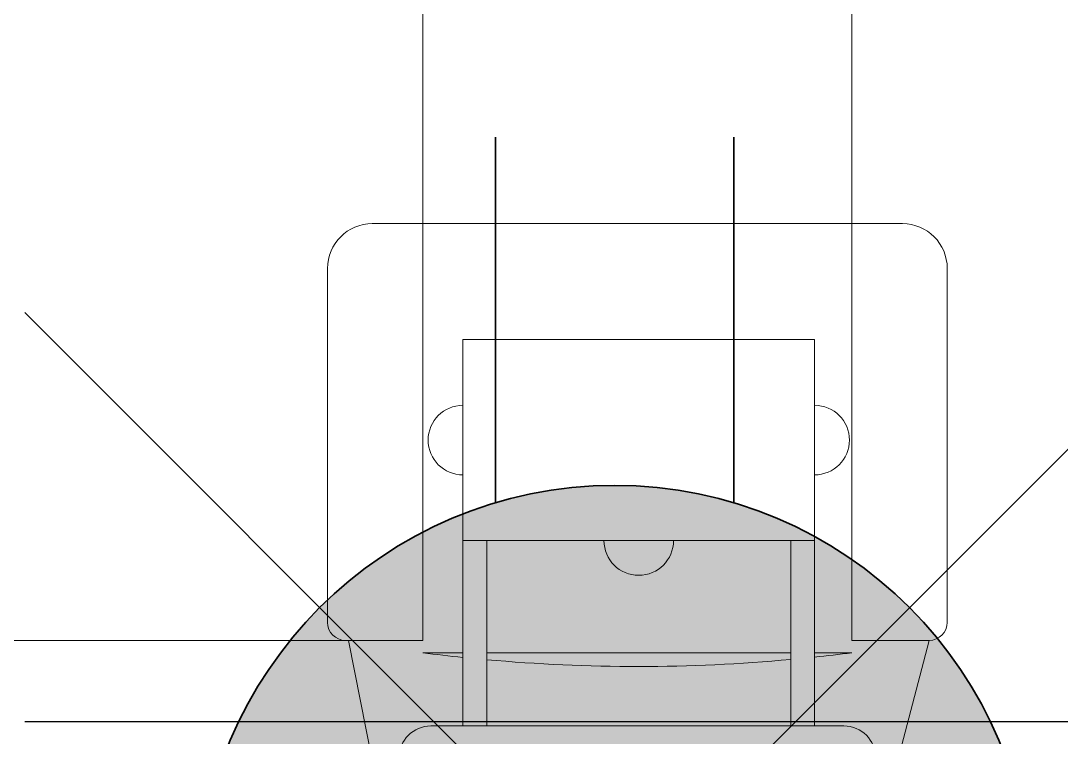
# Model space of a CAD drawing. Extents: x -178977 to 231842, y -29287 to 19916.
# Drawn here: x 20449.9 to 20886.4, y -740.6 to -440.1 of the extents above; entities that cross this region are included whole.
import ezdxf
from ezdxf.enums import TextEntityAlignment as Align

# ---------------------------------------------------------------- set-up
doc = ezdxf.new("R2010")
doc.units = 0
doc.header["$LTSCALE"] = 0.25
doc.linetypes.add('DASHDOT', pattern=[25.4, 12.7, -6.35, 0, -6.35])
for name, color, linetype, lineweight in [('01-First Floor-FUR$0$LOADING', 253, 'Continuous', 5), ('01-First Floor-FUR$0$NEW', 1, 'Continuous', 5), ('E-LITE-CLNG-CNDT', 6, 'DASHDOT', 35), ('E-LITE-EXIT-NUMB', 6, 'Continuous', 25), ('E-POWR-WALL @ 100', 4, 'Continuous', 35)]:
    doc.layers.add(name, color=color, linetype=linetype, lineweight=lineweight)
doc.styles.add('DC_SIMPLEX', font='SIMPLEX.shx', dxfattribs={"width": 0.7})

# ---------------------------------------------------------------- blocks, each defined once
blk = doc.blocks.new('*X354')
at = {"color": 0}
for p, q in [((5, 3), (5, 3)), ((5, 3), (5, 3)), ((5, 3), (5, 3)), ((5, 3), (5, 3)), ((5, 3), (5, 3)), ((5, 3), (5, 3)), ((5, 3), (5, 3)), ((5, 3), (5, 3)), ((5, 3), (5, 3)), ((5, 3), (5, 3)), ((5, 3), (5, 3)), ((5, 3), (5, 3)), ((5, 3), (5, 3)), ((5, 3), (5, 3)), ((5, 3), (5, 3)), ((5, 3), (5, 3)), ((5, 3), (5, 3)), ((5, 3), (5, 3)), ((5, 3), (5, 3)), ((5, 3), (5, 3)), ((5, 3), (5, 3)), ((5, 3), (5, 3)), ((5, 3), (5, 3)), ((5, 3), (5, 3)), ((5, 3), (5, 3)), ((5, 3), (5, 3)), ((5, 3), (5, 3)), ((5, 3), (5, 3)), ((5, 3), (5, 3)), ((5, 3), (5, 3)), ((5, 3), (5, 3)), ((5, 3), (5, 3)), ((5, 3), (5, 3)), ((5, 3), (5, 3)), ((5, 3), (5, 3)), ((5, 3), (5, 3)), ((5, 3), (5, 3)), ((5, 3), (5, 3)), ((5, 3), (5, 3)), ((5, 3), (5, 3)), ((5, 3), (5, 3)), ((5, 3), (5, 3)), ((5, 3), (5, 3)), ((5, 3), (5, 3)), ((5, 3), (5, 3)), ((5, 3), (5, 3)), ((5, 3), (5, 3)), ((5, 3), (5, 3)), ((5, 3), (5, 3)), ((5, 3), (5, 3)), ((5, 3), (5, 3)), ((5, 3), (5, 3)), ((5, 3), (5, 3)), ((5, 3), (5, 3)), ((5, 3), (5, 3)), ((5, 3), (5, 3)), ((5, 3), (5, 3)), ((5, 3), (5, 3)), ((5, 3), (5, 3)), ((5, 3), (5, 3)), ((5, 3), (5, 3)), ((5, 3), (5, 3)), ((5, 3), (5, 3)), ((5, 3), (5, 3)), ((5, 3), (5, 3)), ((5, 3), (5, 3)), ((6, 3), (5, 3)), ((5, 3), (5, 3)), ((6, 3), (5, 3)), ((5, 3), (5, 3)), ((6, 3), (5, 3)), ((5, 3), (5, 3)), ((6, 3), (5, 3)), ((5, 3), (5, 3)), ((5, 3), (5, 3)), ((5, 3), (5, 3)), ((5, 3), (5, 3)), ((5, 3), (5, 3)), ((5, 3), (5, 3)), ((5, 3), (5, 3)), ((5, 3), (5, 3)), ((5, 3), (5, 3)), ((5, 3), (5, 3)), ((5, 3), (5, 3)), ((5, 3), (5, 3)), ((5, 3), (5, 3)), ((5, 3), (5, 3)), ((5, 3), (5, 3)), ((5, 3), (5, 3)), ((5, 3), (5, 3)), ((5, 3), (5, 3)), ((5, 3), (5, 3)), ((5, 3), (5, 3)), ((5, 3), (5, 3)), ((5, 3), (5, 3)), ((5, 3), (5, 3)), ((6, 3), (6, 3)), ((6, 3), (6, 3)), ((6, 3), (6, 3)), ((6, 3), (6, 3)), ((6, 3), (6, 3)), ((6, 3), (6, 3)), ((6, 3), (6, 3)), ((6, 3), (6, 3)), ((6, 3), (6, 3)), ((6, 3), (6, 3)), ((6, 3), (6, 3)), ((6, 3), (6, 3)), ((6, 3), (6, 3)), ((6, 3), (6, 3)), ((6, 3), (6, 3)), ((6, 3), (6, 3)), ((6, 3), (6, 3)), ((6, 3), (6, 3)), ((6, 3), (6, 3)), ((6, 3), (6, 3)), ((6, 3), (6, 3)), ((6, 3), (6, 3)), ((6, 3), (6, 3)), ((6, 3), (6, 3)), ((6, 3), (6, 3)), ((6, 3), (6, 3)), ((6, 3), (6, 3)), ((6, 3), (6, 3)), ((6, 3), (6, 3)), ((6, 3), (6, 3)), ((6, 3), (6, 3)), ((6, 3), (6, 3)), ((6, 3), (6, 3)), ((6, 3), (6, 3)), ((6, 3), (6, 3)), ((6, 3), (6, 3)), ((6, 3), (6, 3)), ((6, 3), (6, 3)), ((6, 3), (6, 3)), ((6, 3), (6, 3)), ((6, 3), (6, 3)), ((6, 3), (6, 3)), ((6, 3), (6, 3)), ((6, 3), (6, 3)), ((6, 3), (6, 3)), ((6, 3), (6, 3)), ((6, 3), (6, 3)), ((6, 3), (6, 3)), ((6, 3), (6, 3)), ((6, 3), (6, 3)), ((6, 3), (6, 3)), ((6, 3), (6, 3)), ((6, 3), (6, 3)), ((6, 3), (6, 3)), ((6, 3), (6, 3)), ((6, 3), (6, 3)), ((6, 3), (6, 3)), ((6, 3), (6, 3)), ((6, 3), (6, 3)), ((6, 3), (6, 3)), ((6, 3), (6, 3)), ((6, 3), (6, 3)), ((6, 3), (6, 3)), ((6, 3), (6, 3)), ((6, 3), (6, 3)), ((6, 3), (6, 3)), ((6, 3), (6, 3)), ((6, 3), (6, 3)), ((6, 3), (6, 3)), ((6, 3), (6, 3)), ((6, 3), (6, 3)), ((6, 3), (6, 3)), ((6, 3), (6, 3)), ((6, 3), (6, 3)), ((6, 3), (6, 3)), ((6, 3), (6, 3)), ((6, 3), (6, 3)), ((6, 3), (6, 3)), ((6, 3), (6, 3)), ((6, 3), (6, 3)), ((6, 3), (6, 3)), ((6, 3), (6, 3)), ((6, 3), (6, 3)), ((6, 3), (6, 3)), ((6, 3), (6, 3)), ((6, 3), (6, 3)), ((6, 3), (6, 3)), ((6, 3), (6, 3)), ((6, 3), (6, 3)), ((6, 3), (6, 3)), ((6, 3), (6, 3)), ((6, 3), (6, 3)), ((6, 3), (6, 3)), ((6, 3), (6, 3)), ((6, 3), (6, 3)), ((6, 3), (6, 3)), ((6, 3), (6, 3)), ((6, 3), (6, 3)), ((6, 3), (6, 3)), ((6, 3), (6, 3)), ((6, 3), (6, 3)), ((6, 3), (6, 3)), ((6, 3), (6, 3)), ((6, 3), (6, 3)), ((6, 3), (6, 3)), ((6, 3), (6, 3)), ((6, 3), (6, 3)), ((6, 3), (6, 3)), ((6, 3), (6, 3)), ((6, 3), (6, 3)), ((6, 3), (6, 3)), ((6, 3), (6, 3)), ((6, 3), (6, 3)), ((6, 3), (6, 3)), ((6, 3), (6, 3)), ((6, 3), (6, 3)), ((6, 3), (6, 3)), ((6, 3), (6, 3)), ((6, 3), (6, 3)), ((6, 3), (6, 3)), ((6, 3), (6, 3)), ((6, 3), (6, 3)), ((6, 3), (6, 3)), ((6, 3), (6, 3)), ((6, 3), (6, 3)), ((6, 3), (6, 3)), ((6, 3), (6, 3)), ((6, 3), (6, 3)), ((6, 3), (6, 3)), ((6, 3), (6, 3)), ((6, 3), (6, 3)), ((6, 3), (6, 3)), ((6, 3), (6, 3)), ((6, 3), (6, 3)), ((6, 3), (6, 3)), ((6, 3), (6, 3)), ((6, 3), (6, 3)), ((6, 3), (6, 3)), ((6, 3), (6, 3)), ((6, 3), (6, 3)), ((6, 3), (6, 3)), ((6, 3), (6, 3)), ((6, 3), (6, 3)), ((6, 3), (6, 3)), ((6, 3), (6, 3)), ((6, 3), (6, 3)), ((6, 3), (6, 3)), ((6, 3), (6, 3)), ((6, 3), (6, 3)), ((6, 3), (6, 3)), ((6, 3), (6, 3)), ((6, 3), (6, 3)), ((6, 3), (6, 3)), ((6, 3), (6, 3)), ((6, 3), (6, 3)), ((6, 3), (6, 3)), ((6, 3), (6, 3)), ((6, 3), (6, 3)), ((6, 3), (6, 3)), ((6, 3), (6, 3)), ((6, 3), (6, 3)), ((6, 3), (6, 3)), ((6, 3), (6, 3)), ((6, 3), (6, 3)), ((6, 3), (6, 3)), ((6, 3), (6, 3)), ((6, 3), (6, 3)), ((6, 3), (6, 3)), ((6, 3), (6, 3)), ((6, 3), (6, 3)), ((6, 3), (6, 3)), ((6, 3), (6, 3)), ((6, 3), (6, 3)), ((6, 3), (6, 3)), ((6, 3), (6, 3)), ((6, 3), (6, 3)), ((6, 3), (6, 3)), ((6, 3), (6, 3)), ((6, 3), (6, 3)), ((6, 3), (6, 3)), ((6, 3), (6, 3)), ((6, 3), (6, 3)), ((6, 3), (6, 3)), ((6, 3), (6, 3)), ((6, 3), (6, 3)), ((6, 3), (6, 3)), ((6, 3), (6, 3)), ((6, 3), (6, 3)), ((6, 3), (6, 3)), ((6, 3), (6, 3)), ((6, 3), (6, 3)), ((6, 3), (6, 3)), ((6, 3), (6, 3)), ((6, 3), (6, 3)), ((6, 3), (6, 3)), ((6, 3), (6, 3)), ((6, 3), (6, 3)), ((6, 3), (6, 3)), ((6, 3), (6, 3)), ((6, 3), (6, 3)), ((6, 3), (6, 3)), ((6, 3), (6, 3)), ((6, 3), (6, 3)), ((6, 3), (6, 3)), ((6, 3), (5, 3)), ((6, 3), (5, 3)), ((6, 3), (5, 3)), ((6, 3), (5, 3)), ((6, 3), (5, 3)), ((6, 3), (6, 3)), ((6, 3), (6, 3)), ((6, 3), (6, 3)), ((6, 3), (6, 3)), ((6, 3), (6, 3)), ((6, 3), (6, 3)), ((6, 3), (6, 3)), ((6, 3), (6, 3)), ((6, 3), (6, 3)), ((6, 3), (6, 3)), ((6, 3), (6, 3)), ((6, 3), (6, 3)), ((6, 3), (6, 3)), ((6, 3), (6, 3)), ((6, 3), (6, 3)), ((6, 3), (6, 3)), ((6, 3), (6, 3)), ((6, 3), (6, 3)), ((6, 3), (6, 3)), ((6, 3), (6, 3)), ((6, 3), (6, 3)), ((6, 3), (6, 3)), ((6, 3), (6, 3)), ((6, 3), (6, 3)), ((6, 3), (6, 3)), ((6, 3), (6, 3)), ((6, 3), (6, 3)), ((6, 3), (6, 3)), ((6, 3), (6, 3)), ((6, 3), (6, 3)), ((6, 3), (6, 3)), ((6, 3), (6, 3)), ((6, 3), (6, 3)), ((6, 3), (6, 3)), ((6, 3), (6, 3)), ((6, 3), (6, 3)), ((6, 3), (6, 3)), ((6, 3), (6, 3)), ((6, 3), (6, 3)), ((6, 3), (6, 3)), ((6, 3), (6, 3)), ((6, 3), (6, 3)), ((6, 3), (6, 3)), ((6, 3), (6, 3)), ((6, 3), (6, 3)), ((6, 3), (6, 3)), ((6, 3), (6, 3)), ((6, 3), (6, 3)), ((6, 3), (6, 3)), ((6, 3), (6, 3)), ((6, 3), (6, 3)), ((6, 3), (6, 3)), ((6, 3), (6, 3)), ((6, 3), (6, 3)), ((6, 3), (6, 3)), ((6, 3), (6, 3)), ((6, 3), (6, 3)), ((6, 3), (6, 3)), ((6, 3), (6, 3)), ((6, 3), (6, 3)), ((6, 3), (6, 3)), ((6, 3), (6, 3)), ((6, 3), (6, 3)), ((6, 3), (6, 3)), ((6, 3), (6, 3)), ((6, 3), (6, 3)), ((6, 3), (6, 3)), ((6, 3), (6, 3)), ((6, 3), (6, 3)), ((6, 3), (6, 3)), ((6, 3), (6, 3)), ((6, 3), (6, 3)), ((6, 3), (6, 3)), ((6, 3), (6, 3)), ((6, 3), (6, 3)), ((6, 3), (6, 3)), ((6, 3), (6, 3)), ((6, 3), (6, 3)), ((6, 3), (6, 3)), ((6, 3), (6, 3)), ((6, 3), (6, 3)), ((6, 3), (6, 3)), ((6, 3), (6, 3)), ((6, 3), (6, 3)), ((6, 3), (6, 3)), ((6, 3), (6, 3)), ((6, 3), (6, 3)), ((6, 3), (6, 3)), ((6, 3), (6, 3)), ((6, 3), (6, 3)), ((6, 3), (6, 3)), ((6, 3), (6, 3)), ((6, 3), (6, 3)), ((6, 3), (6, 3)), ((6, 3), (6, 3)), ((6, 3), (6, 3)), ((6, 3), (6, 3)), ((6, 3), (6, 3)), ((6, 3), (6, 3)), ((6, 3), (6, 3)), ((6, 3), (6, 3)), ((6, 3), (6, 3)), ((6, 3), (6, 3)), ((6, 3), (6, 3)), ((6, 3), (6, 3)), ((6, 3), (6, 3)), ((6, 3), (6, 3)), ((6, 3), (6, 3)), ((6, 3), (6, 3)), ((6, 3), (6, 3)), ((6, 3), (6, 3)), ((6, 3), (6, 3)), ((6, 3), (6, 3)), ((6, 3), (6, 3)), ((6, 3), (6, 3)), ((6, 3), (6, 3)), ((6, 3), (6, 3)), ((6, 3), (6, 3)), ((6, 3), (6, 3)), ((6, 3), (6, 3)), ((6, 3), (6, 3)), ((6, 3), (6, 3)), ((6, 3), (6, 3)), ((6, 3), (6, 3)), ((6, 3), (6, 3)), ((6, 3), (6, 3)), ((6, 3), (6, 3)), ((6, 3), (6, 3)), ((6, 3), (6, 3)), ((6, 3), (6, 3)), ((6, 3), (6, 3)), ((6, 3), (6, 3)), ((6, 3), (6, 3)), ((6, 3), (6, 3)), ((6, 3), (6, 3)), ((6, 3), (6, 3)), ((6, 3), (6, 3)), ((6, 3), (6, 3)), ((6, 3), (6, 3)), ((6, 3), (6, 3)), ((6, 3), (6, 3)), ((6, 3), (6, 3)), ((6, 3), (6, 3)), ((6, 3), (6, 3)), ((6, 3), (6, 3)), ((6, 3), (6, 3)), ((6, 3), (6, 3)), ((6, 3), (6, 3)), ((6, 3), (6, 3)), ((6, 3), (6, 3)), ((6, 3), (6, 3)), ((6, 3), (6, 3)), ((6, 3), (6, 3)), ((6, 3), (6, 3)), ((6, 3), (6, 3)), ((6, 3), (6, 3)), ((6, 3), (6, 3)), ((6, 3), (6, 3)), ((6, 3), (6, 3)), ((6, 3), (6, 3)), ((6, 3), (6, 3)), ((6, 3), (6, 3)), ((6, 3), (6, 3)), ((6, 3), (6, 3)), ((6, 3), (6, 3)), ((6, 3), (6, 3)), ((6, 3), (6, 3)), ((6, 3), (6, 3)), ((6, 3), (6, 3)), ((6, 3), (6, 3)), ((6, 3), (6, 3)), ((6, 3), (6, 3)), ((6, 3), (6, 3)), ((6, 3), (6, 3)), ((6, 3), (6, 3)), ((6, 3), (6, 3)), ((6, 3), (6, 3)), ((6, 3), (6, 3)), ((6, 3), (6, 3)), ((6, 3), (6, 3)), ((6, 3), (6, 3)), ((6, 3), (6, 3)), ((6, 3), (6, 3)), ((6, 3), (6, 3)), ((6, 3), (6, 3)), ((6, 3), (6, 3)), ((6, 3), (6, 3)), ((6, 3), (6, 3)), ((6, 3), (6, 3)), ((6, 3), (6, 3)), ((6, 3), (6, 3)), ((6, 3), (6, 3)), ((6, 3), (6, 3)), ((6, 3), (6, 3)), ((6, 3), (6, 3)), ((6, 3), (6, 3)), ((6, 3), (6, 3)), ((6, 3), (6, 3)), ((6, 3), (6, 3)), ((6, 3), (6, 3)), ((6, 3), (6, 3)), ((6, 3), (6, 3)), ((6, 3), (6, 3)), ((6, 3), (6, 3)), ((6, 3), (6, 3)), ((6, 3), (6, 3)), ((6, 3), (6, 3)), ((6, 3), (6, 3)), ((6, 3), (6, 3)), ((6, 3), (6, 3)), ((6, 3), (6, 3)), ((6, 3), (6, 3)), ((6, 3), (6, 3)), ((6, 3), (6, 3)), ((6, 3), (6, 3)), ((6, 3), (6, 3)), ((6, 3), (6, 3)), ((6, 3), (6, 3)), ((6, 3), (6, 3)), ((6, 3), (6, 3)), ((6, 3), (6, 3)), ((6, 3), (6, 3)), ((6, 3), (6, 3)), ((6, 3), (6, 3)), ((6, 3), (6, 3)), ((6, 3), (6, 3)), ((6, 3), (6, 3)), ((6, 3), (6, 3)), ((6, 3), (6, 3)), ((6, 3), (6, 3)), ((6, 3), (6, 3)), ((6, 3), (6, 3)), ((6, 3), (6, 3)), ((6, 3), (6, 3)), ((6, 3), (6, 3)), ((6, 3), (6, 3)), ((6, 3), (6, 3)), ((6, 3), (6, 3)), ((6, 3), (6, 3)), ((6, 3), (6, 3)), ((6, 3), (6, 3)), ((6, 3), (6, 3)), ((6, 3), (6, 3)), ((6, 3), (6, 3)), ((6, 3), (6, 3)), ((6, 3), (6, 3)), ((6, 3), (6, 3)), ((6, 3), (6, 3)), ((6, 3), (6, 3)), ((6, 3), (6, 3)), ((6, 3), (6, 3)), ((6, 3), (6, 3)), ((6, 3), (6, 3)), ((6, 3), (6, 3)), ((6, 3), (6, 3)), ((6, 3), (6, 3)), ((6, 3), (6, 3)), ((6, 3), (6, 3)), ((6, 3), (6, 3)), ((6, 3), (6, 3)), ((6, 3), (6, 3)), ((6, 3), (6, 3)), ((6, 3), (6, 3)), ((6, 3), (6, 3)), ((6, 3), (6, 3)), ((6, 3), (6, 3)), ((6, 3), (6, 3)), ((6, 3), (6, 3)), ((6, 3), (6, 3)), ((6, 3), (6, 3)), ((6, 3), (6, 3)), ((6, 3), (6, 3)), ((6, 3), (6, 3)), ((6, 3), (6, 3)), ((6, 3), (6, 3)), ((6, 3), (6, 3)), ((6, 3), (6, 3)), ((6, 3), (6, 3)), ((6, 3), (6, 3)), ((6, 3), (6, 3)), ((6, 3), (6, 3)), ((6, 3), (6, 3)), ((6, 3), (6, 3)), ((6, 3), (6, 3)), ((6, 3), (6, 3)), ((6, 3), (6, 3)), ((6, 3), (6, 3)), ((6, 3), (6, 3)), ((6, 3), (6, 3)), ((6, 3), (6, 3)), ((6, 3), (6, 3)), ((6, 3), (6, 3)), ((6, 3), (6, 3)), ((6, 3), (6, 3)), ((6, 3), (6, 3)), ((6, 3), (6, 3)), ((6, 3), (6, 3)), ((6, 3), (6, 3)), ((6, 3), (6, 3)), ((6, 3), (6, 3)), ((6, 3), (6, 3)), ((6, 3), (6, 3)), ((6, 3), (6, 3)), ((6, 3), (6, 3)), ((6, 3), (6, 3)), ((6, 3), (6, 3)), ((6, 3), (6, 3)), ((6, 3), (6, 3)), ((6, 3), (6, 3)), ((6, 3), (6, 3)), ((6, 3), (6, 3)), ((6, 3), (6, 3)), ((6, 3), (6, 3)), ((6, 3), (6, 3)), ((6, 3), (6, 3)), ((6, 3), (6, 3)), ((6, 3), (6, 3))]:
    blk.add_line(p, q, dxfattribs=at)
blk = doc.blocks.new('*X355')
at = {"color": 0}
for p, q in [((13, 1), (13, 1)), ((13, 1), (13, 1)), ((13, 1), (13, 1)), ((13, 1), (13, 1)), ((13, 1), (13, 1)), ((13, 1), (13, 1)), ((13, 1), (13, 1)), ((13, 1), (13, 1)), ((13, 1), (13, 1)), ((13, 1), (13, 1)), ((13, 1), (13, 1)), ((13, 1), (13, 1)), ((13, 1), (13, 1)), ((13, 1), (13, 1)), ((13, 1), (13, 1)), ((13, 1), (14, 1)), ((13, 1), (14, 1)), ((13, 1), (14, 1)), ((13, 1), (13, 1)), ((13, 1), (13, 1)), ((13, 1), (13, 1)), ((13, 1), (13, 1)), ((13, 1), (13, 1)), ((13, 1), (13, 1)), ((13, 1), (13, 1)), ((13, 1), (13, 1)), ((13, 1), (13, 1)), ((13, 1), (13, 1)), ((13, 1), (13, 1)), ((13, 1), (13, 1)), ((13, 1), (13, 1)), ((13, 1), (13, 1)), ((13, 1), (13, 1)), ((13, 1), (13, 1)), ((13, 1), (13, 1)), ((13, 1), (13, 1)), ((13, 1), (13, 1)), ((13, 1), (13, 1)), ((13, 1), (13, 1)), ((13, 1), (13, 1)), ((13, 1), (13, 1)), ((13, 1), (13, 1)), ((13, 1), (13, 1)), ((13, 1), (13, 1)), ((13, 1), (13, 1)), ((13, 1), (13, 1)), ((13, 1), (13, 1)), ((13, 1), (13, 1)), ((13, 1), (13, 1)), ((13, 1), (13, 1)), ((13, 1), (13, 1)), ((13, 1), (13, 1)), ((13, 1), (13, 1)), ((13, 1), (13, 1)), ((13, 1), (13, 1)), ((13, 1), (13, 1)), ((13, 1), (13, 1)), ((13, 1), (13, 1)), ((13, 1), (13, 1)), ((13, 1), (13, 1)), ((13, 1), (13, 1)), ((13, 1), (13, 1)), ((13, 1), (13, 1)), ((13, 1), (13, 1)), ((13, 1), (13, 1)), ((13, 1), (13, 1)), ((13, 1), (13, 1)), ((13, 1), (13, 1)), ((13, 1), (13, 1)), ((13, 1), (13, 1)), ((13, 1), (13, 1)), ((13, 1), (13, 1)), ((13, 1), (13, 1)), ((13, 1), (13, 1)), ((13, 1), (13, 1)), ((13, 1), (13, 1)), ((13, 1), (13, 1)), ((13, 1), (13, 1)), ((13, 1), (13, 1)), ((13, 1), (13, 1)), ((13, 1), (13, 1)), ((13, 1), (13, 1)), ((13, 1), (13, 1)), ((13, 1), (13, 1)), ((13, 1), (13, 1)), ((13, 1), (13, 1)), ((13, 1), (13, 1)), ((13, 1), (13, 1)), ((13, 1), (13, 1)), ((13, 1), (13, 1)), ((13, 1), (13, 1)), ((13, 1), (13, 1)), ((13, 1), (13, 1)), ((13, 1), (13, 1)), ((13, 1), (13, 1)), ((13, 1), (13, 1)), ((13, 1), (13, 1)), ((13, 1), (13, 1)), ((13, 1), (13, 1)), ((13, 1), (13, 1)), ((13, 1), (13, 1)), ((13, 1), (13, 1)), ((13, 1), (13, 1)), ((13, 1), (13, 1)), ((13, 1), (13, 1)), ((13, 1), (13, 1)), ((13, 1), (13, 1)), ((13, 1), (13, 1)), ((13, 1), (13, 1)), ((13, 1), (13, 1)), ((13, 1), (13, 1)), ((13, 1), (13, 1)), ((13, 1), (13, 1)), ((13, 1), (13, 1)), ((13, 1), (13, 1)), ((13, 1), (13, 1)), ((13, 1), (13, 1)), ((13, 1), (13, 1)), ((13, 1), (13, 1)), ((13, 1), (13, 1)), ((13, 1), (13, 1)), ((13, 1), (13, 1)), ((13, 1), (13, 1)), ((13, 1), (14, 1)), ((13, 0), (13, 0)), ((13, 0), (13, 0)), ((13, 0), (13, 0)), ((13, 0), (13, 0)), ((13, 0), (13, 0)), ((13, 0), (13, 0)), ((13, 0), (13, 0)), ((13, 0), (13, 0)), ((13, 0), (13, 0)), ((13, 0), (13, 0)), ((13, 0), (13, 0)), ((13, 0), (13, 0)), ((13, 0), (13, 0)), ((13, 0), (13, 0)), ((13, 0), (13, 0)), ((13, 0), (13, 0)), ((13, 0), (13, 0)), ((13, 0), (13, 0)), ((13, 0), (13, 0)), ((13, 0), (13, 0)), ((13, 0), (13, 0)), ((13, 0), (13, 0)), ((13, 0), (13, 0)), ((13, 0), (13, 0)), ((13, 0), (13, 0)), ((13, 0), (13, 0)), ((13, 0), (13, 0)), ((13, 0), (13, 0)), ((13, 0), (13, 0)), ((13, 0), (13, 0)), ((13, 0), (13, 0)), ((13, 0), (13, 0)), ((13, 0), (13, 0)), ((13, 0), (13, 0)), ((13, 0), (13, 0)), ((13, 0), (13, 0)), ((13, 0), (13, 0)), ((13, 0), (13, 0)), ((13, 0), (13, 0)), ((13, 0), (13, 0)), ((13, 0), (13, 0)), ((13, 0), (13, 0)), ((13, 0), (13, 0)), ((13, 0), (13, 0)), ((13, 0), (13, 0)), ((13, 0), (13, 0)), ((13, 0), (13, 0)), ((13, 0), (13, 0)), ((13, 0), (14, 0)), ((13, 0), (14, 0)), ((13, 0), (13, 0)), ((13, 0), (14, 0)), ((14, 1), (14, 1)), ((14, 1), (14, 1)), ((14, 1), (14, 1)), ((14, 1), (14, 1)), ((14, 1), (14, 1)), ((14, 1), (14, 1)), ((14, 1), (14, 1)), ((14, 1), (14, 1)), ((14, 1), (14, 1)), ((14, 1), (14, 1)), ((14, 1), (14, 1)), ((14, 1), (14, 1)), ((14, 1), (14, 1)), ((14, 1), (14, 1)), ((14, 1), (14, 1)), ((14, 1), (14, 1)), ((14, 1), (14, 1)), ((14, 1), (14, 1)), ((14, 1), (14, 1)), ((14, 1), (14, 1)), ((14, 1), (14, 1)), ((14, 1), (14, 1)), ((14, 1), (14, 1)), ((14, 1), (14, 1)), ((14, 1), (14, 1)), ((14, 1), (14, 1)), ((14, 1), (14, 1)), ((14, 1), (14, 1)), ((14, 1), (14, 1)), ((14, 1), (14, 1)), ((14, 1), (14, 1)), ((14, 1), (14, 1)), ((14, 1), (14, 1)), ((14, 1), (14, 1)), ((14, 1), (14, 1)), ((14, 1), (14, 1)), ((14, 1), (14, 1)), ((14, 1), (14, 1)), ((14, 1), (14, 1)), ((14, 1), (14, 1)), ((14, 1), (14, 1)), ((14, 1), (14, 1)), ((14, 1), (14, 1)), ((14, 1), (14, 1)), ((14, 1), (14, 1)), ((14, 1), (14, 1)), ((14, 1), (14, 1)), ((14, 1), (14, 1)), ((14, 1), (14, 1)), ((14, 1), (14, 1)), ((14, 1), (14, 1)), ((14, 1), (14, 1)), ((14, 1), (14, 1)), ((14, 1), (14, 1)), ((14, 1), (14, 1)), ((14, 1), (14, 1)), ((14, 1), (14, 1)), ((14, 1), (14, 1)), ((14, 1), (14, 1)), ((14, 1), (14, 1)), ((14, 1), (14, 1)), ((14, 1), (14, 1)), ((14, 1), (14, 1)), ((14, 1), (14, 1)), ((14, 1), (14, 1)), ((14, 1), (14, 1)), ((14, 1), (14, 1)), ((14, 1), (14, 1)), ((14, 1), (14, 1)), ((14, 1), (14, 1)), ((14, 1), (14, 1)), ((14, 1), (14, 1)), ((14, 1), (14, 1)), ((14, 1), (14, 1)), ((14, 1), (14, 1)), ((14, 1), (14, 1)), ((14, 1), (14, 1)), ((14, 1), (14, 1)), ((14, 1), (14, 1)), ((14, 1), (14, 1)), ((14, 1), (14, 1)), ((14, 1), (14, 1)), ((14, 1), (14, 1)), ((14, 1), (14, 1)), ((14, 1), (14, 1)), ((14, 1), (14, 1)), ((14, 1), (14, 1)), ((14, 1), (14, 1)), ((14, 1), (14, 1)), ((14, 1), (14, 1)), ((14, 1), (14, 1)), ((14, 1), (14, 1)), ((14, 1), (14, 1)), ((14, 1), (14, 1)), ((14, 0), (14, 0)), ((14, 0), (14, 0)), ((14, 0), (14, 0)), ((14, 0), (14, 0)), ((14, 0), (14, 0)), ((14, 0), (14, 0)), ((14, 0), (14, 0)), ((14, 0), (14, 0)), ((14, 0), (14, 0)), ((14, 0), (14, 0)), ((14, 0), (14, 0)), ((14, 0), (14, 0)), ((14, 0), (14, 0)), ((14, 0), (14, 0)), ((14, 0), (14, 0)), ((14, 0), (14, 0)), ((14, 0), (14, 0)), ((14, 0), (14, 0)), ((14, 0), (14, 0)), ((14, 0), (14, 0)), ((14, 0), (14, 0)), ((14, 0), (14, 0)), ((14, 0), (14, 0)), ((14, 0), (14, 0)), ((14, 0), (14, 0)), ((14, 0), (14, 0)), ((14, 0), (14, 0)), ((14, 0), (14, 0)), ((14, 0), (14, 0)), ((14, 0), (14, 0)), ((14, 0), (14, 0)), ((14, 0), (14, 0)), ((14, 0), (14, 0)), ((14, 0), (14, 0)), ((14, 0), (14, 0)), ((14, 0), (14, 0)), ((14, 0), (14, 0)), ((14, 0), (14, 0)), ((14, 0), (14, 0)), ((14, 0), (14, 0)), ((14, 0), (14, 0)), ((14, 0), (14, 0)), ((14, 0), (14, 0)), ((14, 0), (14, 0)), ((14, 0), (14, 0)), ((14, 0), (14, 0)), ((14, 0), (14, 0)), ((14, 0), (14, 0)), ((13, 0), (13, 0)), ((13, 0), (14, 0)), ((13, 0), (13, 0)), ((13, 0), (14, 0)), ((13, 0), (13, 0)), ((13, 0), (14, 0)), ((13, 0), (13, 0)), ((13, 0), (13, 0)), ((13, 0), (13, 0)), ((13, 0), (13, 0)), ((13, 0), (14, 0)), ((13, 0), (13, 0)), ((13, 0), (14, 0)), ((13, 0), (13, 0)), ((13, 0), (14, 0)), ((13, 0), (13, 0)), ((13, 0), (14, 0)), ((13, 0), (13, 0)), ((13, 0), (14, 0)), ((13, 0), (13, 0)), ((13, 0), (14, 0)), ((13, 0), (13, 0)), ((13, 0), (14, 0)), ((13, 0), (13, 0)), ((13, 0), (13, 0)), ((13, 0), (13, 0)), ((13, 0), (14, 0)), ((13, 0), (13, 0)), ((13, 0), (14, 0)), ((13, 0), (13, 0)), ((13, 0), (14, 0)), ((13, 0), (13, 0)), ((13, 0), (14, 0)), ((13, 0), (13, 0)), ((13, 0), (13, 0)), ((13, 0), (13, 0)), ((13, 0), (13, 0)), ((13, 0), (13, 0)), ((13, 0), (13, 0)), ((13, 0), (13, 0)), ((13, 0), (13, 0)), ((13, 0), (13, 0)), ((13, 0), (13, 0)), ((13, 0), (13, 0)), ((13, 0), (13, 0)), ((13, 0), (13, 0)), ((13, 0), (13, 0)), ((13, 0), (13, 0)), ((13, 0), (13, 0)), ((13, 0), (13, 0)), ((13, 0), (13, 0)), ((13, 0), (13, 0)), ((13, 0), (13, 0)), ((13, 0), (13, 0)), ((13, 0), (13, 0)), ((13, 0), (13, 0)), ((13, 0), (13, 0)), ((13, 0), (13, 0)), ((13, 0), (13, 0)), ((13, 0), (13, 0)), ((13, 0), (13, 0)), ((13, 0), (13, 0)), ((13, 0), (13, 0)), ((13, 0), (13, 0)), ((13, -1), (13, -1)), ((13, -1), (13, -1)), ((13, -1), (13, -1)), ((13, -1), (13, -1)), ((13, -1), (13, -1)), ((13, -1), (14, -1)), ((13, -1), (13, -1)), ((14, 0), (14, 0)), ((14, 0), (14, 0)), ((14, 0), (14, 0)), ((14, 0), (14, 0)), ((14, 0), (14, 0)), ((14, 0), (14, 0)), ((14, 0), (14, 0)), ((14, 0), (14, 0)), ((14, 0), (14, 0)), ((14, 0), (14, 0)), ((14, 0), (14, 0)), ((14, 0), (14, 0)), ((14, 0), (14, 0)), ((14, 0), (14, 0)), ((14, 0), (14, 0)), ((13, 0), (14, 0)), ((14, 0), (14, 0)), ((14, 0), (14, 0)), ((14, 0), (14, 0)), ((14, 0), (14, 0)), ((14, 0), (14, 0)), ((14, 0), (14, 0)), ((14, 0), (14, 0)), ((14, 0), (14, 0)), ((14, 0), (14, 0)), ((14, 0), (14, 0)), ((14, 0), (14, 0)), ((14, 0), (14, 0)), ((14, 0), (14, 0)), ((14, 0), (14, 0)), ((14, 0), (14, 0)), ((14, 0), (14, 0)), ((14, 0), (14, 0)), ((14, 0), (14, 0)), ((14, 0), (14, 0)), ((14, 0), (14, 0)), ((14, 0), (14, 0)), ((14, 0), (14, 0)), ((14, 0), (14, 0)), ((14, 0), (14, 0)), ((14, 0), (14, 0)), ((14, 0), (14, 0)), ((14, 0), (14, 0)), ((14, 0), (14, 0)), ((14, 0), (14, 0)), ((14, 0), (14, 0)), ((14, 0), (14, 0)), ((14, 0), (14, 0)), ((14, 0), (14, 0)), ((14, 0), (14, 0)), ((14, -1), (14, -1)), ((14, -1), (14, -1)), ((14, -1), (14, -1)), ((14, -1), (14, -1)), ((14, -1), (14, -1))]:
    blk.add_line(p, q, dxfattribs=at)
blk = doc.blocks.new('01-First Floor-FUR$0$DE13269-P')
for p, q in [((0.55636, -0.06), (0.56984, 0.00722)), ((0.80007, -0.06), (0.78219, 0.00799)), ((0.59099, -0.02409), (0.76427, -0.02409)), ((0.60443, -0.10188), (0.60443, -0.02409)), ((0.61443, -0.10188), (0.61443, -0.02409)), ((0.742, -0.10188), (0.742, -0.02409)), ((0.752, -0.10188), (0.752, -0.02409)), ((0.60443, -0.05481), (0.58763, -0.05481)), ((0.742, -0.05481), (0.61443, -0.05481)), ((0.76763, -0.05481), (0.752, -0.05481)), ((-0.57763, -0.06), (0.5552, -0.06)), ((0.5552, -0.06), (0.58763, -0.06)), ((0.58763, -0.06), (0.58763, -0.69133)), ((0.76763, -0.06), (0.76763, -0.69133)), ((0.80007, -0.06), (0.76763, -0.06)), ((0.54763, -0.21604), (0.54763, -0.06757)), ((0.80763, -0.21604), (0.80763, -0.06757)), ((0.78886, -0.23481), (0.56641, -0.23481))]:
    blk.add_line(p, q)
for points in [[(0.76763, -0.06), (0.76763, -0.06), (0.76763, -0.06), (0.76763, -0.06), (0.76763, -0.06), (0.76763, -0.06), (0.76763, -0.06), (0.76763, -0.06), (0.76763, -0.06), (0.76763, -0.06), (0.76763, -0.06), (0.76763, -0.06), (0.76763, -0.06), (0.76763, -0.06), (0.76763, -0.06), (0.76763, -0.06), (0.76763, -0.06), (0.76763, -0.06), (0.76763, -0.06), (0.76763, -0.06), (0.76763, -0.06), (0.76763, -0.06), (0.76763, -0.06), (0.76763, -0.06), (0.76763, -0.06), (0.76763, -0.06), (0.76763, -0.06), (0.76763, -0.06), (0.76763, -0.06), (0.76763, -0.06), (0.76763, -0.06), (0.76763, -0.06), (0.76763, -0.06), (0.76763, -0.06), (0.76763, -0.06), (0.76763, -0.06), (0.76763, -0.06), (0.76763, -0.06), (0.76763, -0.06), (0.76763, -0.06), (0.76763, -0.06), (0.76763, -0.06), (0.76763, -0.06), (0.76763, -0.06), (0.76763, -0.06), (0.76763, -0.06), (0.76763, -0.06), (0.76763, -0.06), (0.76763, -0.06), (0.76763, -0.06), (0.76763, -0.06), (0.76763, -0.06), (0.76763, -0.06), (0.76763, -0.06), (0.76763, -0.06), (0.76763, -0.06), (0.76763, -0.06), (0.76763, -0.06), (0.76763, -0.06), (0.76763, -0.06), (0.76763, -0.06), (0.76763, -0.06), (0.76763, -0.06), (0.76763, -0.06), (0.76763, -0.06), (0.76763, -0.06), (0.76763, -0.06), (0.76763, -0.06), (0.76763, -0.06), (0.76763, -0.06), (0.76763, -0.06), (0.76763, -0.06), (0.76763, -0.06), (0.76763, -0.06), (0.76763, -0.06), (0.76763, -0.06), (0.76763, -0.06), (0.76763, -0.06), (0.76763, -0.06), (0.76763, -0.06), (0.76763, -0.06), (0.76763, -0.06), (0.76763, -0.06), (0.76763, -0.06), (0.76763, -0.06), (0.76763, -0.06), (0.76763, -0.06), (0.76763, -0.06), (0.76763, -0.06), (0.76763, -0.06), (0.76763, -0.06), (0.76763, -0.06), (0.76763, -0.06), (0.76763, -0.06), (0.76763, -0.06), (0.76763, -0.06), (0.76763, -0.06), (0.76763, -0.06), (0.76763, -0.06), (0.76763, -0.06), (0.76763, -0.06), (0.76763, -0.06), (0.76763, -0.06), (0.76763, -0.06), (0.76763, -0.06), (0.76763, -0.06), (0.76763, -0.06), (0.76763, -0.06), (0.76763, -0.06), (0.76763, -0.06), (0.76763, -0.06), (0.76763, -0.06), (0.76763, -0.06), (0.76763, -0.06), (0.76763, -0.06), (0.76763, -0.06), (0.76763, -0.06), (0.76763, -0.06), (0.76763, -0.06), (0.76763, -0.06), (0.76763, -0.06), (0.76763, -0.06), (0.76763, -0.06), (0.76763, -0.06), (0.76763, -0.06), (0.76763, -0.06), (0.76763, -0.06), (0.76763, -0.06), (0.76763, -0.06), (0.76763, -0.06), (0.76763, -0.06), (0.76763, -0.06), (0.76763, -0.06), (0.76763, -0.06), (0.76763, -0.06), (0.76763, -0.06), (0.76763, -0.06), (0.76763, -0.06), (0.76763, -0.06), (0.76763, -0.06), (0.76763, -0.06), (0.76763, -0.06), (0.76763, -0.06), (0.76763, -0.06), (0.76763, -0.06), (0.76763, -0.06), (0.76763, -0.06), (0.76763, -0.06), (0.76763, -0.06), (0.76763, -0.06), (0.76763, -0.06), (0.76763, -0.06), (0.76763, -0.06), (0.76763, -0.06), (0.76763, -0.06), (0.76763, -0.06), (0.76763, -0.06), (0.76763, -0.06), (0.76763, -0.06), (0.76763, -0.06), (0.76763, -0.06), (0.76763, -0.06), (0.76763, -0.06), (0.76763, -0.06), (0.76763, -0.06), (0.76763, -0.06), (0.76763, -0.06), (0.76763, -0.06), (0.76763, -0.06), (0.76763, -0.06), (0.76763, -0.06), (0.76763, -0.06), (0.76763, -0.06), (0.76763, -0.06), (0.76763, -0.06), (0.76763, -0.06), (0.76763, -0.06), (0.76763, -0.06), (0.76763, -0.06), (0.76763, -0.06), (0.76763, -0.06), (0.76763, -0.06), (0.76763, -0.06), (0.76763, -0.06), (0.76763, -0.06), (0.76763, -0.06), (0.76763, -0.06), (0.76763, -0.06), (0.76763, -0.06), (0.76763, -0.06), (0.76763, -0.06), (0.76763, -0.06), (0.76763, -0.06), (0.76763, -0.06), (0.76763, -0.06), (0.76763, -0.06), (0.76763, -0.06), (0.76763, -0.06), (0.76763, -0.06), (0.76763, -0.06), (0.76763, -0.06), (0.76763, -0.06), (0.76763, -0.06), (0.76763, -0.06), (0.76763, -0.06), (0.76763, -0.06), (0.76763, -0.06), (0.76763, -0.06), (0.76763, -0.06), (0.76763, -0.06), (0.76763, -0.06), (0.76763, -0.06), (0.76763, -0.06), (0.76763, -0.06), (0.76763, -0.06), (0.76763, -0.06), (0.76763, -0.06), (0.76763, -0.06), (0.76763, -0.06)], [(0.76763, -0.06), (0.76763, -0.06), (0.76763, -0.06), (0.76763, -0.06), (0.76763, -0.06), (0.76763, -0.06), (0.76763, -0.06), (0.76763, -0.06), (0.76763, -0.06), (0.76763, -0.06), (0.76763, -0.06), (0.76763, -0.06), (0.76763, -0.06), (0.76763, -0.06), (0.76763, -0.06), (0.76763, -0.06), (0.76763, -0.06), (0.76763, -0.06), (0.76763, -0.06), (0.76763, -0.06), (0.76763, -0.06), (0.76763, -0.06), (0.76763, -0.06), (0.76763, -0.06), (0.76763, -0.06), (0.76763, -0.06), (0.76763, -0.06), (0.76763, -0.06), (0.76763, -0.06), (0.76763, -0.06), (0.76763, -0.06), (0.76763, -0.06), (0.76763, -0.06), (0.76763, -0.06), (0.76763, -0.06), (0.76763, -0.06), (0.76763, -0.06), (0.76763, -0.06), (0.76763, -0.06), (0.76763, -0.06), (0.76763, -0.06), (0.76763, -0.06), (0.76763, -0.06), (0.76763, -0.06), (0.76763, -0.06), (0.76763, -0.06), (0.76763, -0.06), (0.76763, -0.06), (0.76763, -0.06), (0.76763, -0.06), (0.76763, -0.06), (0.76763, -0.06), (0.76763, -0.06), (0.76763, -0.06), (0.76763, -0.06), (0.76763, -0.06), (0.76763, -0.06), (0.76763, -0.06), (0.76763, -0.06), (0.76763, -0.06), (0.76763, -0.06), (0.76763, -0.06), (0.76763, -0.06), (0.76763, -0.06), (0.76763, -0.06), (0.76763, -0.06), (0.76763, -0.06), (0.76763, -0.06), (0.76763, -0.06), (0.76763, -0.06), (0.76763, -0.06), (0.76763, -0.06), (0.76763, -0.06), (0.76763, -0.06), (0.76763, -0.06), (0.76763, -0.06), (0.76763, -0.06), (0.76763, -0.06), (0.76763, -0.06), (0.76763, -0.06), (0.76763, -0.06), (0.76763, -0.06), (0.76763, -0.06), (0.76763, -0.06), (0.76763, -0.06), (0.76763, -0.06), (0.76763, -0.06), (0.76763, -0.06), (0.76763, -0.06), (0.76763, -0.06), (0.76763, -0.06), (0.76763, -0.06), (0.76763, -0.06), (0.76763, -0.06), (0.76763, -0.06), (0.76763, -0.06), (0.76763, -0.06), (0.76763, -0.06), (0.76763, -0.06), (0.76763, -0.06), (0.76763, -0.06), (0.76763, -0.06), (0.76763, -0.06), (0.76763, -0.06), (0.76763, -0.06), (0.76763, -0.06), (0.76763, -0.06), (0.76763, -0.06), (0.76763, -0.06), (0.76763, -0.06), (0.76763, -0.06), (0.76763, -0.06), (0.76763, -0.06), (0.76763, -0.06), (0.76763, -0.06), (0.76763, -0.06), (0.76763, -0.06), (0.76763, -0.06), (0.76763, -0.06), (0.76763, -0.06), (0.76763, -0.06), (0.76763, -0.06), (0.76763, -0.06), (0.76763, -0.06), (0.76763, -0.06), (0.76763, -0.06), (0.76763, -0.06), (0.76763, -0.06), (0.76763, -0.06), (0.76763, -0.06), (0.76763, -0.06), (0.76763, -0.06), (0.76763, -0.06), (0.76763, -0.06), (0.76763, -0.06), (0.76763, -0.06), (0.76763, -0.06), (0.76763, -0.06), (0.76763, -0.06), (0.76763, -0.06), (0.76763, -0.06), (0.76763, -0.06), (0.76763, -0.06), (0.76763, -0.06), (0.76763, -0.06), (0.76763, -0.06), (0.76763, -0.06), (0.76763, -0.06), (0.76763, -0.06), (0.76763, -0.06), (0.76763, -0.06), (0.76763, -0.06), (0.76763, -0.06), (0.76763, -0.06), (0.76763, -0.06), (0.76763, -0.06), (0.76763, -0.06), (0.76763, -0.06), (0.76763, -0.06), (0.76763, -0.06), (0.76763, -0.06), (0.76763, -0.06), (0.76763, -0.06), (0.76763, -0.06), (0.76763, -0.06), (0.76763, -0.06), (0.76763, -0.06), (0.76763, -0.06), (0.76763, -0.06), (0.76763, -0.06), (0.76763, -0.06), (0.76763, -0.06), (0.76763, -0.06), (0.76763, -0.06), (0.76763, -0.06), (0.76763, -0.06), (0.76763, -0.06), (0.76763, -0.06), (0.76763, -0.06), (0.76763, -0.06), (0.76763, -0.06), (0.76763, -0.06), (0.76763, -0.06), (0.76763, -0.06), (0.76763, -0.06), (0.76763, -0.06), (0.76763, -0.06), (0.76763, -0.06), (0.76763, -0.06), (0.76763, -0.06), (0.76763, -0.06), (0.76763, -0.06), (0.76763, -0.06), (0.76763, -0.06), (0.76763, -0.06), (0.76763, -0.06), (0.76763, -0.06), (0.76763, -0.06), (0.76763, -0.06), (0.76763, -0.06), (0.76763, -0.06), (0.76763, -0.06), (0.76763, -0.06), (0.76763, -0.06), (0.76763, -0.06), (0.76763, -0.06), (0.76763, -0.06), (0.76763, -0.06), (0.76763, -0.06), (0.76763, -0.06), (0.76763, -0.06), (0.76763, -0.06), (0.76763, -0.06), (0.76763, -0.06)], [(0.76763, -0.06), (0.76763, -0.06), (0.76763, -0.06), (0.76763, -0.06), (0.76763, -0.06), (0.76763, -0.06), (0.76763, -0.06), (0.76763, -0.06), (0.76763, -0.06), (0.76763, -0.06), (0.76763, -0.06), (0.76763, -0.06), (0.76763, -0.06), (0.76763, -0.06), (0.76763, -0.06), (0.76763, -0.06), (0.76763, -0.06), (0.76763, -0.06), (0.76763, -0.06), (0.76763, -0.06), (0.76763, -0.06), (0.76763, -0.06), (0.76763, -0.06), (0.76763, -0.06), (0.76763, -0.06), (0.76763, -0.06), (0.76763, -0.06), (0.76763, -0.06), (0.76763, -0.06), (0.76763, -0.06), (0.76763, -0.06), (0.76763, -0.06), (0.76763, -0.06), (0.76763, -0.06), (0.76763, -0.06), (0.76763, -0.06), (0.76763, -0.06), (0.76763, -0.06), (0.76763, -0.06), (0.76763, -0.06), (0.76763, -0.06), (0.76763, -0.06), (0.76763, -0.06), (0.76763, -0.06), (0.76763, -0.06), (0.76763, -0.06), (0.76763, -0.06), (0.76763, -0.06), (0.76763, -0.06), (0.76763, -0.06), (0.76763, -0.06), (0.76763, -0.06), (0.76763, -0.06), (0.76763, -0.06), (0.76763, -0.06), (0.76763, -0.06), (0.76763, -0.06), (0.76763, -0.06), (0.76763, -0.06), (0.76763, -0.06), (0.76763, -0.06), (0.76763, -0.06), (0.76763, -0.06), (0.76763, -0.06), (0.76763, -0.06), (0.76763, -0.06), (0.76763, -0.06), (0.76763, -0.06), (0.76763, -0.06), (0.76763, -0.06), (0.76763, -0.06), (0.76763, -0.06), (0.76763, -0.06), (0.76763, -0.06), (0.76763, -0.06), (0.76763, -0.06), (0.76763, -0.06), (0.76763, -0.06), (0.76763, -0.06), (0.76763, -0.06), (0.76763, -0.06), (0.76763, -0.06), (0.76763, -0.06), (0.76763, -0.06), (0.76763, -0.06), (0.76763, -0.06), (0.76763, -0.06), (0.76763, -0.06), (0.76763, -0.06), (0.76763, -0.06), (0.76763, -0.06), (0.76763, -0.06), (0.76763, -0.06), (0.76763, -0.06), (0.76763, -0.06), (0.76763, -0.06), (0.76763, -0.06), (0.76763, -0.06), (0.76763, -0.06), (0.76763, -0.06), (0.76763, -0.06), (0.76763, -0.06), (0.76763, -0.06), (0.76763, -0.06), (0.76763, -0.06), (0.76763, -0.06), (0.76763, -0.06), (0.76763, -0.06), (0.76763, -0.06), (0.76763, -0.06), (0.76763, -0.06), (0.76763, -0.06), (0.76763, -0.06), (0.76763, -0.06), (0.76763, -0.06), (0.76763, -0.06), (0.76763, -0.06), (0.76763, -0.06), (0.76763, -0.06), (0.76763, -0.06), (0.76763, -0.06), (0.76763, -0.06), (0.76763, -0.06), (0.76763, -0.06), (0.76763, -0.06), (0.76763, -0.06), (0.76763, -0.06), (0.76763, -0.06), (0.76763, -0.06), (0.76763, -0.06), (0.76763, -0.06), (0.76763, -0.06), (0.76763, -0.06), (0.76763, -0.06), (0.76763, -0.06), (0.76763, -0.06), (0.76763, -0.06), (0.76763, -0.06), (0.76763, -0.06), (0.76763, -0.06), (0.76763, -0.06), (0.76763, -0.06), (0.76763, -0.06), (0.76763, -0.06), (0.76763, -0.06), (0.76763, -0.06), (0.76763, -0.06), (0.76763, -0.06), (0.76763, -0.06), (0.76763, -0.06), (0.76763, -0.06), (0.76763, -0.06), (0.76763, -0.06), (0.76763, -0.06), (0.76763, -0.06), (0.76763, -0.06), (0.76763, -0.06), (0.76763, -0.06), (0.76763, -0.06), (0.76763, -0.06), (0.76763, -0.06), (0.76763, -0.06), (0.76763, -0.06), (0.76763, -0.06), (0.76763, -0.06), (0.76763, -0.06), (0.76763, -0.06), (0.76763, -0.06), (0.76763, -0.06), (0.76763, -0.06), (0.76763, -0.06), (0.76763, -0.06), (0.76763, -0.06), (0.76763, -0.06), (0.76763, -0.06), (0.76763, -0.06), (0.76763, -0.06), (0.76763, -0.06), (0.76763, -0.06), (0.76763, -0.06), (0.76763, -0.06), (0.76763, -0.06), (0.76763, -0.06), (0.76763, -0.06), (0.76763, -0.06), (0.76763, -0.06), (0.76763, -0.06), (0.76763, -0.06), (0.76763, -0.06), (0.76763, -0.06), (0.76763, -0.06), (0.76763, -0.06), (0.76763, -0.06), (0.76763, -0.06), (0.76763, -0.06), (0.76763, -0.06), (0.76763, -0.06), (0.76763, -0.06), (0.76763, -0.06), (0.76763, -0.06), (0.76763, -0.06), (0.76763, -0.06), (0.76763, -0.06), (0.76763, -0.06), (0.76763, -0.06), (0.76763, -0.06), (0.76763, -0.06), (0.76763, -0.06), (0.76763, -0.06), (0.76763, -0.06), (0.76763, -0.06), (0.76763, -0.06), (0.76763, -0.06), (0.76763, -0.06), (0.76763, -0.06), (0.76763, -0.06), (0.76763, -0.06), (0.76763, -0.06), (0.76763, -0.06), (0.76763, -0.06), (0.76763, -0.06), (0.76763, -0.06), (0.76763, -0.06), (0.76763, -0.06), (0.76763, -0.06), (0.76763, -0.06), (0.76763, -0.06), (0.76763, -0.06), (0.76763, -0.06), (0.76763, -0.06), (0.76763, -0.06), (0.76763, -0.06), (0.76763, -0.06), (0.76763, -0.06), (0.76763, -0.06), (0.76763, -0.06), (0.76763, -0.06), (0.76763, -0.06), (0.76763, -0.06), (0.76763, -0.06), (0.76763, -0.06), (0.76763, -0.06), (0.76763, -0.06), (0.76763, -0.06), (0.76763, -0.06), (0.76763, -0.06), (0.76763, -0.06), (0.76763, -0.06), (0.76763, -0.06), (0.76763, -0.06), (0.76763, -0.06), (0.76763, -0.06), (0.76763, -0.06), (0.76763, -0.06), (0.76763, -0.06), (0.76763, -0.06), (0.76763, -0.06), (0.76763, -0.06), (0.76763, -0.06), (0.76763, -0.06), (0.76763, -0.06), (0.76763, -0.06), (0.76763, -0.06), (0.76763, -0.06), (0.76763, -0.06), (0.76763, -0.06), (0.76763, -0.06), (0.76763, -0.06), (0.76763, -0.06), (0.76763, -0.06), (0.76763, -0.06), (0.76763, -0.06), (0.76763, -0.06), (0.76763, -0.06), (0.76763, -0.06), (0.76763, -0.06), (0.76763, -0.06)], [(0.752, -0.10188), (0.752, -0.18615), (0.60443, -0.18615), (0.60443, -0.10188)]]:
    blk.add_lwpolyline(points, close=True)
for centre, radius, start, end in [((0.59099, -0.01074), 0.01336, 180, 270), ((0.76427, -0.01074), 0.01336, 270, 360), ((0.67763, -0.75517), 0.70612, 84.76981, 95.13534), ((0.67763, -0.75517), 0.70612, 95.95058, 97.32268), ((0.67763, -0.75517), 0.70612, 82.67732, 83.95444), ((0.5552, -0.06757), 0.00757, 90, 180), ((0.80007, -0.06757), 0.00757, 0, 90), ((0.67821, -0.10188), 0.01459, 0, 180), ((0.60443, -0.14402), 0.01459, 90, 270), ((0.752, -0.14402), 0.01459, 270, 90), ((0.56641, -0.21604), 0.01877, 180, 270), ((0.78886, -0.21604), 0.01877, 270, 0)]:
    blk.add_arc(centre, radius, start, end)
at = {"layer": '01-First Floor-FUR$0$NEW', "color": 8, "linetype": 'Continuous'}
for points in [[(0.76763, -0.06), (0.76763, -0.06), (0.76763, -0.06), (0.76763, -0.06), (0.76763, -0.06), (0.76763, -0.06), (0.76763, -0.06), (0.76763, -0.06), (0.76763, -0.06)], [(0.76763, -0.06), (0.76763, -0.06), (0.76763, -0.06), (0.76763, -0.06), (0.76763, -0.06), (0.76763, -0.06), (0.76763, -0.06), (0.76763, -0.06), (0.76763, -0.06), (0.76763, -0.06)], [(0.76763, -0.06), (0.76763, -0.06), (0.76763, -0.06), (0.76763, -0.06), (0.76763, -0.06), (0.76763, -0.06), (0.76763, -0.06), (0.76763, -0.06), (0.76763, -0.06), (0.76763, -0.06), (0.76763, -0.06), (0.76763, -0.06), (0.76763, -0.06), (0.76763, -0.06), (0.76763, -0.06), (0.76763, -0.06), (0.76763, -0.06), (0.76763, -0.06)], [(0.76763, -0.06), (0.76763, -0.06), (0.76763, -0.06), (0.76763, -0.06), (0.76763, -0.06), (0.76763, -0.06), (0.76763, -0.06)], [(0.76763, -0.06), (0.76763, -0.06), (0.76763, -0.06), (0.76763, -0.06), (0.76763, -0.06), (0.76763, -0.06), (0.76763, -0.06), (0.76763, -0.06)], [(0.76763, -0.06), (0.76763, -0.06), (0.76763, -0.06), (0.76763, -0.06), (0.76763, -0.06), (0.76763, -0.06), (0.76763, -0.06), (0.76763, -0.06), (0.76763, -0.06), (0.76763, -0.06), (0.76763, -0.06), (0.76763, -0.06)], [(0.76763, -0.06), (0.76763, -0.06), (0.76763, -0.06), (0.76763, -0.06), (0.76763, -0.06), (0.76763, -0.06), (0.76763, -0.06), (0.76763, -0.06), (0.76763, -0.06), (0.76763, -0.06)], [(0.76763, -0.06), (0.76763, -0.06), (0.76763, -0.06), (0.76763, -0.06), (0.76763, -0.06), (0.76763, -0.06), (0.76763, -0.06), (0.76763, -0.06), (0.76763, -0.06), (0.76763, -0.06), (0.76763, -0.06), (0.76763, -0.06), (0.76763, -0.06), (0.76763, -0.06), (0.76763, -0.06)], [(0.76763, -0.06), (0.76763, -0.06), (0.76763, -0.06), (0.76763, -0.06), (0.76763, -0.06), (0.76763, -0.06), (0.76763, -0.06), (0.76763, -0.06), (0.76763, -0.06), (0.76763, -0.06)], [(0.76763, -0.06), (0.76763, -0.06), (0.76763, -0.06), (0.76763, -0.06), (0.76763, -0.06), (0.76763, -0.06), (0.76763, -0.06), (0.76763, -0.06), (0.76763, -0.06), (0.76763, -0.06)], [(0.76763, -0.06), (0.76763, -0.06), (0.76763, -0.06), (0.76763, -0.06), (0.76763, -0.06), (0.76763, -0.06), (0.76763, -0.06), (0.76763, -0.06), (0.76763, -0.06), (0.76763, -0.06), (0.76763, -0.06), (0.76763, -0.06), (0.76763, -0.06), (0.76763, -0.06), (0.76763, -0.06), (0.76763, -0.06), (0.76763, -0.06), (0.76763, -0.06), (0.76763, -0.06), (0.76763, -0.06), (0.76763, -0.06), (0.76763, -0.06), (0.76763, -0.06), (0.76763, -0.06), (0.76763, -0.06), (0.76763, -0.06), (0.76763, -0.06), (0.76763, -0.06), (0.76763, -0.06), (0.76763, -0.06), (0.76763, -0.06), (0.76763, -0.06), (0.76763, -0.06), (0.76763, -0.06), (0.76763, -0.06), (0.76763, -0.06), (0.76763, -0.06), (0.76763, -0.06), (0.76763, -0.06), (0.76763, -0.06), (0.76763, -0.06), (0.76763, -0.06), (0.76763, -0.06), (0.76763, -0.06), (0.76763, -0.06), (0.76763, -0.06), (0.76763, -0.06), (0.76763, -0.06), (0.76763, -0.06), (0.76763, -0.06), (0.76763, -0.06), (0.76763, -0.06), (0.76763, -0.06), (0.76763, -0.06), (0.76763, -0.06), (0.76763, -0.06), (0.76763, -0.06), (0.76763, -0.06), (0.76763, -0.06), (0.76763, -0.06), (0.76763, -0.06), (0.76763, -0.06), (0.76763, -0.06), (0.76763, -0.06), (0.76763, -0.06), (0.76763, -0.06), (0.76763, -0.06), (0.76763, -0.06), (0.76763, -0.06), (0.76763, -0.06), (0.76763, -0.06), (0.76763, -0.06), (0.76763, -0.06), (0.76763, -0.06), (0.76763, -0.06), (0.76763, -0.06), (0.76763, -0.06), (0.76763, -0.06), (0.76763, -0.06), (0.76763, -0.06), (0.76763, -0.06), (0.76763, -0.06), (0.76763, -0.06), (0.76763, -0.06), (0.76763, -0.06), (0.76763, -0.06), (0.76763, -0.06), (0.76763, -0.06), (0.76763, -0.06), (0.76763, -0.06), (0.76763, -0.06), (0.76763, -0.06), (0.76763, -0.06), (0.76763, -0.06), (0.76763, -0.06), (0.76763, -0.06), (0.76763, -0.06), (0.76763, -0.06), (0.76763, -0.06), (0.76763, -0.06), (0.76763, -0.06), (0.76763, -0.06), (0.76763, -0.06), (0.76763, -0.06), (0.76763, -0.06), (0.76763, -0.06), (0.76763, -0.06), (0.76763, -0.06), (0.76763, -0.06), (0.76763, -0.06), (0.76763, -0.06)], [(0.76763, -0.06), (0.76763, -0.06), (0.76763, -0.06), (0.76763, -0.06), (0.76763, -0.06), (0.76763, -0.06), (0.76763, -0.06)], [(0.76763, -0.06), (0.76763, -0.06), (0.76763, -0.06), (0.76763, -0.06), (0.76763, -0.06), (0.76763, -0.06), (0.76763, -0.06), (0.76763, -0.06), (0.76763, -0.06), (0.76763, -0.06), (0.76763, -0.06), (0.76763, -0.06), (0.76763, -0.06), (0.76763, -0.06), (0.76763, -0.06), (0.76763, -0.06), (0.76763, -0.06), (0.76763, -0.06), (0.76763, -0.06), (0.76763, -0.06), (0.76763, -0.06), (0.76763, -0.06), (0.76763, -0.06), (0.76763, -0.06), (0.76763, -0.06), (0.76763, -0.06), (0.76763, -0.06), (0.76763, -0.06), (0.76763, -0.06), (0.76763, -0.06), (0.76763, -0.06), (0.76763, -0.06), (0.76763, -0.06), (0.76763, -0.06), (0.76763, -0.06), (0.76763, -0.06), (0.76763, -0.06), (0.76763, -0.06), (0.76763, -0.06), (0.76763, -0.06), (0.76763, -0.06), (0.76763, -0.06), (0.76763, -0.06), (0.76763, -0.06), (0.76763, -0.06), (0.76763, -0.06), (0.76763, -0.06), (0.76763, -0.06), (0.76763, -0.06), (0.76763, -0.06), (0.76763, -0.06), (0.76763, -0.06), (0.76763, -0.06), (0.76763, -0.06), (0.76763, -0.06), (0.76763, -0.06), (0.76763, -0.06), (0.76763, -0.06), (0.76763, -0.06), (0.76763, -0.06), (0.76763, -0.06), (0.76763, -0.06), (0.76763, -0.06), (0.76763, -0.06), (0.76763, -0.06), (0.76763, -0.06), (0.76763, -0.06), (0.76763, -0.06), (0.76763, -0.06), (0.76763, -0.06), (0.76763, -0.06), (0.76763, -0.06), (0.76763, -0.06), (0.76763, -0.06), (0.76763, -0.06), (0.76763, -0.06), (0.76763, -0.06), (0.76763, -0.06), (0.76763, -0.06), (0.76763, -0.06), (0.76763, -0.06), (0.76763, -0.06), (0.76763, -0.06), (0.76763, -0.06), (0.76763, -0.06), (0.76763, -0.06), (0.76763, -0.06), (0.76763, -0.06), (0.76763, -0.06)], [(0.76763, -0.06), (0.76763, -0.06), (0.76763, -0.06), (0.76763, -0.06), (0.76763, -0.06), (0.76763, -0.06), (0.76763, -0.06), (0.76763, -0.06), (0.76763, -0.06), (0.76763, -0.06), (0.76763, -0.06), (0.76763, -0.06), (0.76763, -0.06), (0.76763, -0.06), (0.76763, -0.06), (0.76763, -0.06), (0.76763, -0.06)]]:
    blk.add_lwpolyline(points, dxfattribs=at)
at = {"layer": '01-First Floor-FUR$0$NEW', "color": 7, "linetype": 'Continuous'}
blk.add_lwpolyline([(0.76763, -0.06), (0.76763, -0.06), (0.76763, -0.06), (0.76763, -0.06), (0.76763, -0.06), (0.76763, -0.06), (0.76763, -0.06), (0.76763, -0.06), (0.76763, -0.06), (0.76763, -0.06), (0.76763, -0.06), (0.76763, -0.06), (0.76763, -0.06), (0.76763, -0.06), (0.76763, -0.06), (0.76763, -0.06), (0.76763, -0.06), (0.76763, -0.06), (0.76763, -0.06), (0.76763, -0.06), (0.76763, -0.06), (0.76763, -0.06), (0.76763, -0.06), (0.76763, -0.06), (0.76763, -0.06), (0.76763, -0.06), (0.76763, -0.06), (0.76763, -0.06), (0.76763, -0.06), (0.76763, -0.06), (0.76763, -0.06), (0.76763, -0.06), (0.76763, -0.06), (0.76763, -0.06), (0.76763, -0.06), (0.76763, -0.06), (0.76763, -0.06), (0.76763, -0.06), (0.76763, -0.06), (0.76763, -0.06), (0.76763, -0.06), (0.76763, -0.06), (0.76763, -0.06), (0.76763, -0.06), (0.76763, -0.06), (0.76763, -0.06), (0.76763, -0.06), (0.76763, -0.06), (0.76763, -0.06), (0.76763, -0.06), (0.76763, -0.06), (0.76763, -0.06), (0.76763, -0.06), (0.76763, -0.06)], dxfattribs=at)
at = {"color": 1, "xscale": 8.593750000000002e-11, "yscale": 8.593750000000002e-11, "zscale": 8.593750000000002e-11}
blk.add_blockref('*X354', (0.76763, -0.06), dxfattribs=at)
at = {"color": 8, "xscale": 5.500000000000001e-11, "yscale": 5.500000000000001e-11, "zscale": 5.500000000000001e-11}
blk.add_blockref('*X355', (0.76763, -0.06), dxfattribs=at)
blk = doc.blocks.new('01-First Floor-FUR$0$D.131.54.60')
at = {"layer": '01-First Floor-FUR$0$LOADING', "xscale": -1000, "yscale": 1000, "zscale": 1000, "rotation": 270}
blk.add_blockref('01-First Floor-FUR$0$DE13269-P', (11800.92, 3000.63), dxfattribs=at)
blk = doc.blocks.new('01-First Floor-FUR')
at = {"layer": '01-First Floor-FUR$0$LOADING', "rotation": 270}
blk.add_blockref('01-First Floor-FUR$0$D.131.54.60', (17030.3, 11040.92, -0.1), dxfattribs=at)
blk = doc.blocks.new('*U188')
h = blk.add_hatch(color=253)
edge = h.paths.add_edge_path()
edge.add_line((0, -1.75), (0, 1.75))
edge.add_arc((0, 0), 1.75, 270, 450, ccw=False)
for p, q in [((1.6771, 0.5), (3.2113, 0.5)), ((1.6771, -0.5), (3.2113, -0.5))]:
    blk.add_line(p, q)
blk.add_lwpolyline([(0, -1.75, 1), (0, 1.75)], format="xyb", close=True)
at = {"layer": 'Defpoints'}
for p, q in [((2.4749, 2.4749), (0, 0)), ((0.7582, 2.4749), (0.7582, -2.4749)), ((2.4749, -2.4749), (0, 0))]:
    blk.add_line(p, q, dxfattribs=at)
at = {"layer": 'E-LITE-EXIT-NUMB', "style": 'DC_SIMPLEX', "width": 0.7, "flags": 8}
blk.add_attdef('TYPE', text='', height=2, rotation=360, dxfattribs=at).set_placement((-2.682, 5.2383), align=Align.RIGHT)
blk.add_attdef('CIRCUIT', (2.682, 5.2383), '', height=2, rotation=360, dxfattribs=at)

msp = doc.modelspace()

# ---------------------------------------------------------------- block references
at = {"layer": 'E-LITE-CLNG-CNDT'}
msp.add_blockref('01-First Floor-FUR', (0, 0), dxfattribs=at)
at = {"layer": 'E-POWR-WALL @ 100', "xscale": -100, "yscale": 100, "zscale": 100, "rotation": 270}
msp.add_blockref('*U188', (20699, -810), dxfattribs=at)

doc.saveas('drawing.dxf')
